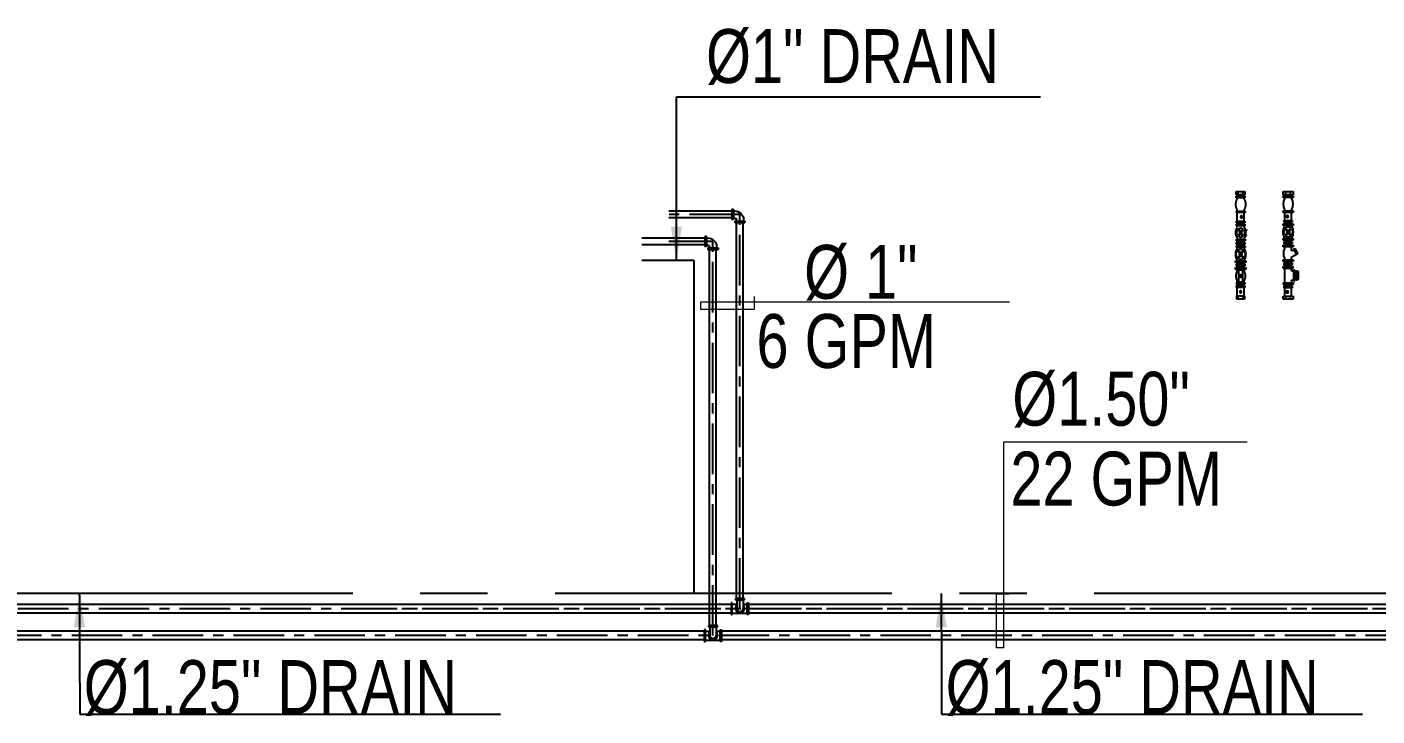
# Model space of a CAD drawing. Header units: millimetres. Extents: x -21221 to 1625077, y -149981 to 356550.
# Drawn here: x 1025095 to 1030103, y 212869 to 215427 of the extents above; entities that cross this region are included whole.
import ezdxf

# ---------------------------------------------------------------- set-up
doc = ezdxf.new("R2010")
doc.units = ezdxf.units.MM
doc.header["$LTSCALE"] = 1000
doc.header["$MEASUREMENT"] = 0
doc.linetypes.add('CENTER', pattern=[2, 1.25, -0.25, 0.25, -0.25])
doc.linetypes.add('HIDDEN2', pattern=[0.1875, 0.125, -0.0625])
doc.layers.get('0').update_dxf_attribs({"linetype": 'CONTINUOUS'})
for name, color, linetype in [('12-RETURN-PIPE', 12, 'CONTINUOUS'), ('4-DUCT-TEXT', 4, 'CONTINUOUS'), ('40-SUPPLY-PIPE', 40, 'CONTINUOUS'), ('44-DRAIN', 44, 'CENTER'), ('DIM-DPME-1-50', 10, 'CONTINUOUS')]:
    doc.layers.add(name, color=color, linetype=linetype)
doc.styles.add('DIM-DPME-1-50', font='romans.shx')
doc.styles.add('STENCIL', font='stencil.shx')
doc.dimstyles.new('ARROW', dxfattribs={"dimscale": 0, "dimtxt": 125, "dimasz": 125, "dimexe": 20, "dimexo": 20, "dimgap": 15, "dimtad": 1, "dimdec": 0, "dimzin": 1, "dimdsep": 46, "dimtxsty": 'DIM-DPME-1-50', "dimblk": 'DIM-DPME-1-50', "dimcen": 1.25, "dimdle": 250, "dimclrd": 33, "dimclre": 33, "dimclrt": 4, "dimadec": 0, "dimazin": 2, "dimtfac": 1, "dimtdec": 0, "dimtmove": 0, "dimatfit": 3, "dimfxl": 1, "dimtolj": 1, "dimtzin": 0, "dimarcsym": 0})

# ---------------------------------------------------------------- blocks, each defined once
blk = doc.blocks.new('m2#')
at = {"layer": '40-SUPPLY-PIPE'}
for p, q in [((-400, 18.4), (-387.8, 18.4)), ((-400, -18.4), (-400, 18.4)), ((-400, 8.9), (-387.8, 8.9)), ((-387.8, 18.4), (-387.8, -18.4)), ((-387.8, 12.3), (-357.4, 12.3)), ((-357.4, 14.8), (-351.3, 14.8)), ((-357.4, -14.8), (-357.4, 14.8)), ((-357.4, 9.7), (-351.3, 9.7)), ((-357.4, 2.9), (-351.3, 2.9)), ((-351.3, 14.8), (-351.3, -14.8)), ((-351.3, 12.3), (-345.2, 12.3)), ((-345.2, 18.4), (-345.2, -18.5)), ((-339.1, 18.4), (-345.2, 18.4)), ((-339.1, 18.4), (-339.1, -18.5)), ((-339.1, 12.3, 244060.2), (-284.3, 12.3, 244684.2)), ((-284.3, 18.4), (-284.3, -18.5)), ((-284.3, 18.4), (-278.2, 18.4)), ((-278.2, 18.4), (-278.2, -18.5)), ((-278.2, 12.3), (-272.1, 12.3)), ((-272.1, 14.8), (-266, 14.8)), ((-272.1, -14.8), (-272.1, 14.8)), ((-272.1, 9.7), (-266, 9.7)), ((-272.1, 2.9), (-266, 2.9)), ((-266, 14.8), (-266, -14.8)), ((-266, 12.3), (-259.9, 12.3)), ((-259.9, 18.4), (-253.8, 18.4)), ((-259.9, -18.4), (-259.9, 18.4)), ((-253.8, 18.4), (-253.8, -18.4)), ((-253.8, 12.3), (-247, 12.3)), ((-212.1, 12.3), (-205.1, 12.3)), ((-205.1, 18.4), (-199, 18.4)), ((-205.1, -18.4), (-205.1, 18.4)), ((-199, 18.4), (-199, -18.4)), ((-199, 12.3), (-192.9, 12.3)), ((-192.9, 14.8), (-186.8, 14.8)), ((-192.9, -14.8), (-192.9, 14.8)), ((-192.9, 9.7), (-186.8, 9.7)), ((-192.9, 2.9), (-186.8, 2.9)), ((-186.8, 14.8), (-186.8, -14.8)), ((-186.8, 12.3), (-180.7, 12.3)), ((-180.7, 18.4), (-174.6, 18.4)), ((-180.7, -18.4), (-180.7, 18.4)), ((-174.6, 18.4), (-174.6, -18.4)), ((-171.9, 12.3), (-174.6, 12.3)), ((-156.3, 1.3), (-164.7, 10.1)), ((-154.1, 3.4), (-162.5, 12.2)), ((-146.4, 3.4), (-138.1, 12.2)), ((-144.2, 1.3), (-135.8, 10.1)), ((-128.7, 12.3), (-125.9, 12.3)), ((-125.9, 18.4), (-119.8, 18.4)), ((-125.9, -18.4), (-125.9, 18.4)), ((-119.8, 18.4), (-119.8, -18.4)), ((-119.8, 12.3), (-113.7, 12.3)), ((-113.7, 14.8), (-107.6, 14.8)), ((-113.7, -14.8), (-113.7, 14.8)), ((-113.7, 9.7), (-107.6, 9.7)), ((-113.7, 2.9), (-107.6, 2.9)), ((-107.6, 14.8), (-107.6, -14.8)), ((-107.6, 12.3), (-77.2, 12.3)), ((-77.2, 18.4), (-71.1, 18.4)), ((-77.2, -18.4), (-77.2, 18.4)), ((-71.1, 18.4), (-71.1, -18.4)), ((-71.1, 12.3), (-67, 12.3)), ((-26.4, 12.3), (-22.3, 12.3)), ((-22.3, 18.4), (-16.2, 18.4)), ((-22.3, -18.4), (-22.3, 18.4)), ((-16.2, 18.4), (-16.2, -18.4)), ((-12.2, 12.3), (-16.2, 12.3)), ((-12.2, 18.4), (0, 18.4)), ((-12.2, -18.4), (-12.2, 18.4)), ((-12.2, 8.9), (0, 8.9)), ((0, 18.4), (0, -18.4)), ((-400, -8.9), (-387.8, -8.9)), ((-387.8, -18.4), (-400, -18.4)), ((-387.8, -12.3), (-357.4, -12.3)), ((-357.4, -9.7), (-351.3, -9.7)), ((-351.3, -14.8), (-357.4, -14.8)), ((-351.3, -12.3), (-345.2, -12.3)), ((-339.1, -18.5), (-345.2, -18.5)), ((-333, -12.4, 244623.2), (-339.1, -12.4, 244684.2)), ((-333, -20.7), (-290.3, -20.7)), ((-333, -20.7), (-333, -24.9)), ((-333, -24.9), (-290.3, -24.9)), ((-329.3, -33.5), (-329.3, -29.3)), ((-329.3, -29.3), (-294, -29.3)), ((-294, -33.5), (-329.3, -33.5)), ((-326.9, -18.1), (-326.9, -18.6)), ((-326.9, -18.5, 244623.2), (-326.9, -20.7, -60.9)), ((-326.9, -18.6), (-326.9, -20.7)), ((-326.9, -29.3), (-326.9, -24.9)), ((-326.9, -37.9), (-326.9, -33.5)), ((-326.9, -37.9), (-296.4, -37.9)), ((-324.3, -33.5), (-324.3, -29.3)), ((-311.7, -33.5), (-311.7, -29.3)), ((-299.1, -33.5), (-299.1, -29.3)), ((-296.5, -18.1), (-296.5, -18.6)), ((-296.5, -18.6), (-296.5, -20.7)), ((-296.4, -18.5, 244623.2), (-296.4, -20.7, -60.9)), ((-296.4, -29.3), (-296.4, -24.9)), ((-296.4, -37.9), (-296.4, -33.5)), ((-294, -29.3), (-294, -33.5)), ((-290.4, -12.4, 244623.2), (-284.3, -12.4, 244684.2)), ((-290.3, -20.7), (-290.3, -24.9)), ((-284.3, -18.5), (-278.2, -18.5)), ((-278.2, -12.3), (-272.1, -12.3)), ((-272.1, -9.7), (-266, -9.7)), ((-266, -14.8), (-272.1, -14.8)), ((-266, -12.3), (-259.9, -12.3)), ((-253.8, -18.4), (-259.9, -18.4)), ((-253.8, -12.3), (-243.9, -12.3)), ((-241.8, -13.6), (-231.9, -30.6)), ((-214, -20.3), (-234, -31.8)), ((-234, -31.8), (-231.6, -36)), ((-211.5, -24.5), (-231.6, -36)), ((-219.2, -16), (-216.1, -21.5)), ((-217.1, -12.3), (-205.1, -12.3)), ((-214, -20.3), (-211.5, -24.5)), ((-199, -18.4), (-205.1, -18.4)), ((-199, -12.3), (-192.9, -12.3)), ((-192.9, -9.7), (-186.8, -9.7)), ((-186.8, -14.8), (-192.9, -14.8)), ((-186.8, -12.3), (-180.7, -12.3)), ((-174.6, -18.4), (-180.7, -18.4)), ((-171.9, -12.3), (-174.6, -12.3)), ((-171.9, -12.3), (-174.6, -12.3)), ((-156.3, -1.3), (-164.7, -10.1)), ((-154.1, -3.4), (-162.4, -12.2)), ((-146.4, -3.4), (-138, -12.2)), ((-144.2, -1.3), (-135.8, -10.1)), ((-128.7, -12.3), (-125.9, -12.3)), ((-119.8, -18.4), (-125.9, -18.4)), ((-119.8, -12.3), (-113.7, -12.3)), ((-113.7, -9.7), (-107.6, -9.7)), ((-107.6, -14.8), (-113.7, -14.8)), ((-107.6, -12.3), (-77.2, -12.3)), ((-71.1, -18.4), (-77.2, -18.4)), ((-71.1, -12.3), (-67, -12.3)), ((-26.4, -12.3), (-22.3, -12.3)), ((-16.2, -18.4), (-22.3, -18.4)), ((-12.2, -12.3), (-16.2, -12.3)), ((-12.2, -8.9), (0, -8.9)), ((0, -18.4), (-12.2, -18.4))]:
    blk.add_line(p, q, dxfattribs=at)
at = {"layer": '40-SUPPLY-PIPE', "extrusion": (0, 0, -1)}
for centre, major_axis, ratio, start_param, end_param in [((-372.6, 2.9), (-2.76, 2.76), 1, 3.926991, 10.210176), ((-372.6, 2.9), (1.9, 1.9), 1, 2.35619449019092, 8.639379797370506), ((-229.5, -22.1), (-27.3, 27.3), 1, 0.316841, 1.253956), ((-150.3, -23.4), (-29.5, 29.5), 1, 0.241579, 1.329218), ((-150.3, 0), (19.4, 0), 0.776255, 2.409582, 3.873603), ((-150.3, -2.9), (-13.7, 13.7), 1, 0.105717, 1.464826), ((-150.3, 0), (7.36, 0), 0.303403, 2.541251, 3.741934), ((-150.2, 0), (-3.02, 3.02), 1, 3.926991, 10.210176), ((-150.3, -2.9), (-5.21, 5.21), 1, 0.237459, 1.333338), ((-150.3, 0), (7.36, 0), 0.303403, -0.600341, 0.600341), ((-150.3, 0), (19.4, 0), 0.77621, -0.73183, 0.73183), ((-92.4, 2.9), (-2.76, 2.76), 1, 3.926991, 10.210176), ((-92.4, 2.9), (1.9, 1.9), 1, 2.35619449019092, 8.639379797370506), ((-46.7, -24), (-29.5, 29.5), 1, 0.275873, 1.294923), ((-333, -18.5), (4.31, 4.31), 1, -0.785398, 0.785398), ((-290.4, -18.5), (-4.31, 4.31), 1, 5.497787, 7.068583), ((-243.9, -14.8), (-1.72, 1.72), 1, 0.785398, 1.832596), ((-217.1, -14.8), (-1.72, 1.72), 1, 4.974188, 7.068583), ((-150.3, 23.4), (-29.5, 29.5), 1, 3.383171, 4.47081), ((-150.3, 2.9), (13.7, 13.7), 1, 1.676368, 3.035623), ((-150.3, 2.9), (5.21, 5.21), 1, 1.808255, 2.904134), ((-46.7, 24), (-29.5, 29.5), 1, 3.417466, 4.436516)]:
    blk.add_ellipse(centre, major_axis=major_axis, ratio=ratio, start_param=start_param, end_param=end_param, dxfattribs=at)
blk = doc.blocks.new('m1#')
at = {"layer": '12-RETURN-PIPE', "linetype": 'HIDDEN2'}
for p, q in [((-400, 13.7), (-387.6, 13.7)), ((-400, -14.7), (-400, 13.7)), ((-400, 8.8), (-387.6, 8.8)), ((-387.6, 13.7), (-387.6, -14.7)), ((-387.6, 12.3), (-356.7, 12.3)), ((-356.7, 14.8), (-350.5, 14.8)), ((-356.7, -15.1), (-356.7, 14.8)), ((-356.7, 9.7), (-350.5, 9.7)), ((-350.5, 14.8), (-350.5, -15.1)), ((-350.5, 12.3), (-344.3, 12.3)), ((-344.3, 14.6), (-338.1, 14.6)), ((-344.3, -15.2), (-344.3, 14.6)), ((-338.1, 14.6), (-338.1, -15.2)), ((-338.1, 12.3), (-331.2, 12.3)), ((-335.1, 5.5), (-335.1, -5.8)), ((-294.6, 8.2), (-332.4, 8.2)), ((-295.7, 12.3), (-288.7, 12.3)), ((-291.8, -5.8), (-291.8, 5.5)), ((-288.7, 18.5), (-282.5, 18.5)), ((-288.7, -18.8), (-288.7, 18.5)), ((-282.5, 18.5), (-282.5, -18.8)), ((-282.5, 12.3), (-276.3, 12.3)), ((-276.3, 14.8), (-270.1, 14.8)), ((-276.3, -15.1), (-276.3, 14.8)), ((-276.3, 9.7), (-270.1, 9.7)), ((-270.1, 14.8), (-270.1, -15.1)), ((-270.1, 12.3), (-263.9, 12.3)), ((-263.9, 18.5), (-257.7, 18.5)), ((-263.9, -18.8), (-263.9, 18.5)), ((-257.7, 18.5), (-257.7, -18.8)), ((-254.9, 12.3), (-257.7, 12.3)), ((-239.2, 1.1), (-247.6, 10)), ((-236.9, 3.2), (-245.4, 12.2)), ((-229.1, 3.2), (-220.6, 12.2)), ((-226.8, 1.1), (-218.3, 10)), ((-211, 12.3), (-208.2, 12.3)), ((-208.2, 15.5), (-202.1, 15.5)), ((-208.2, -16.4), (-208.2, 15.5)), ((-202.1, 15.5), (-202.1, -16.4)), ((-202.1, 12.3), (-195.9, 12.3)), ((-195.9, 14.8), (-189.7, 14.8)), ((-195.9, -15.1), (-195.9, 14.8)), ((-195.9, 9.7), (-189.7, 9.7)), ((-189.7, 14.8), (-189.7, -15.1)), ((-189.7, 12.3), (-183.5, 12.3)), ((-183.5, 15.5), (-177.3, 15.5)), ((-183.5, -16.4), (-183.5, 15.5)), ((-177.3, 15.5), (-177.3, -16.4)), ((-173.6, 12.3), (-177.3, 12.3)), ((-158, 0.6), (-165.5, 8.5)), ((-156, 2.5), (-163.5, 10.4)), ((-149.1, 2.5), (-141.7, 10.4)), ((-147.1, 0.6), (-139.6, 8.5)), ((-131.5, 12.3), (-127.8, 12.3)), ((-127.8, 15.1), (-121.6, 15.1)), ((-127.8, -16), (-127.8, 15.1)), ((-121.6, 15.1), (-121.6, -16)), ((-121.6, 12.3), (-115.5, 12.3)), ((-115.5, 14.8), (-109.3, 14.8)), ((-115.5, -15.1), (-115.5, 14.8)), ((-115.5, 9.7), (-109.3, 9.7)), ((-109.3, 14.8), (-109.3, -15.1)), ((-109.3, 12.3), (-78.3, 12.3)), ((-78.3, 15.7), (-72.2, 15.7)), ((-78.3, -16.4), (-78.3, 15.7)), ((-72.2, 15.7), (-72.2, -16.4)), ((-72.2, 12.3), (-68, 12.3)), ((-26.8, 12.3), (-22.7, 12.3)), ((-22.7, 16.1), (-16.5, 16.1)), ((-22.7, -16.1), (-22.7, 16.1)), ((-16.5, 16.1), (-16.5, -16.1)), ((-12.4, 12.3), (-16.5, 12.3)), ((-12.4, 16.1), (0, 16.1)), ((-12.4, -16.1), (-12.4, 16.1)), ((-12.4, 8.8), (0, 8.8)), ((0, 16.1), (0, -16.1)), ((-400, -9.1), (-387.6, -9.1)), ((-387.6, -14.7), (-400, -14.7)), ((-387.6, -12.6), (-356.7, -12.6)), ((-356.7, -3.1), (-350.5, -3.1)), ((-356.7, -9.9), (-350.5, -9.9)), ((-350.5, -15.1), (-356.7, -15.1)), ((-350.5, -12.6), (-344.3, -12.6)), ((-338.1, -15.2), (-344.3, -15.2)), ((-338.1, -12.6), (-331.2, -12.6)), ((-332.4, -8.5), (-294.6, -8.5)), ((-295.7, -12.6), (-288.7, -12.6)), ((-282.5, -18.8), (-288.7, -18.8)), ((-282.5, -12.6), (-276.3, -12.6)), ((-276.3, -3.1), (-270.1, -3.1)), ((-276.3, -9.9), (-270.1, -9.9)), ((-270.1, -15.1), (-276.3, -15.1)), ((-270.1, -12.6), (-263.9, -12.6)), ((-257.7, -18.8), (-263.9, -18.8)), ((-254.9, -12.6), (-257.7, -12.6)), ((-254.9, -12.6), (-257.7, -12.6)), ((-239.2, -1.4), (-247.7, -10.3)), ((-236.9, -3.5), (-245.3, -12.4)), ((-229.1, -3.5), (-220.6, -12.5)), ((-226.8, -1.4), (-218.3, -10.3)), ((-211, -12.6), (-208.2, -12.6)), ((-202.1, -16.4), (-208.2, -16.4)), ((-202.1, -12.6), (-195.9, -12.6)), ((-195.9, -3.1), (-189.7, -3.1)), ((-195.9, -9.9), (-189.7, -9.9)), ((-189.7, -15.1), (-195.9, -15.1)), ((-189.7, -12.6), (-183.5, -12.6)), ((-177.3, -16.4), (-183.5, -16.4)), ((-173.3, -12.6), (-177.3, -12.6)), ((-158, -0.9), (-165.5, -8.7)), ((-163.9, -16.6), (-165.4, -21)), ((-165.4, -21), (-161.7, -21.8)), ((-160.2, -17.5), (-163.9, -16.6)), ((-156, -2.8), (-163.5, -10.6)), ((-161.7, -21.8), (-160.2, -17.5)), ((-149.1, -2.8), (-141.6, -10.7)), ((-147.1, -0.9), (-139.7, -8.7)), ((-146.3, -17.8), (-142.6, -16.9)), ((-144.8, -22), (-146.3, -17.8)), ((-141.1, -21.2), (-144.8, -22)), ((-142.6, -16.9), (-141.1, -21.2)), ((-131.5, -12.6), (-127.8, -12.6)), ((-121.6, -16), (-127.8, -16)), ((-121.6, -12.6), (-115.5, -12.6)), ((-115.5, -3.1), (-109.3, -3.1)), ((-115.5, -9.9), (-109.3, -9.9)), ((-109.3, -15.1), (-115.5, -15.1)), ((-109.3, -12.6), (-78.3, -12.6)), ((-72.2, -16.4), (-78.3, -16.4)), ((-72.2, -12.6), (-68, -12.6)), ((-26.8, -12.6), (-22.7, -12.6)), ((-16.5, -16.1), (-22.7, -16.1)), ((-12.4, -12.6), (-16.5, -12.6)), ((-12.4, -9.1), (0, -9.1)), ((0, -16.1), (-12.4, -16.1))]:
    blk.add_line(p, q, dxfattribs=at)
at = {"layer": '12-RETURN-PIPE', "linetype": 'HIDDEN2', "extrusion": (0, 0, -1)}
for centre, major_axis, ratio, start_param, end_param in [((-372.2, 0.1), (-2.81, 2.81), 1, 3.926991, 10.210176), ((-372.2, 0.1), (1.93, 1.93), 1, 2.356194490191319, 8.639379797370905), ((-332.4, 5.5), (-1.93, 1.93), 1, 5.497787, 7.068583), ((-313.4, -22.7), (-27.7, 27.7), 1, 0.316841, 1.253956), ((-313.5, -0.6), (-2.91, 2.91), 1, 3.926991, 10.210176), ((-313.5, -0.6), (-2.67, 2.67), 1, 3.926991, 10.210176), ((-294.6, 5.5), (1.93, 1.93), 1, -0.785398, 0.785398), ((-233, -24), (-30, 30), 1, 0.241579, 1.329218), ((-233, -0.1), (19.7, 0), 0.771363, 2.409582, 3.873603), ((-233, -3.1), (13.9, 13.9), 1, -1.465079, -0.10597), ((-233, -0.1), (7.48, 0), 0.28817, 2.541251, 3.741934), ((-233, -0.1), (-2.8, 2.8), 1, 3.926991, 10.210176), ((-233, -3.1), (-5.29, 5.29), 1, 0.237459, 1.333338), ((-233, -0.1), (7.48, 0), 0.28817, -0.600341, 0.600341), ((-233, -0.1), (-19.7, 0), 0.771317, 2.409763, 3.873423), ((-152.6, -25.1), (30.3, 30.3), 1, -1.297385, -0.273411), ((-152.6, -0.1), (17.4, 0), 0.740826, 2.409763, 3.873423), ((-152.6, -3.1), (12.3, 12.3), 1, -1.465225, -0.10597), ((-152.6, -0.1), (-6.6, 0), 0.19326, -0.600341, 0.600341), ((-152.6, -3.1), (-4.67, 4.67), 1, 0.237459, 1.333338), ((-152.6, 0), (-2.22, 2.22), 1, 3.926991, 10.210176), ((-152.6, -0.1), (-6.6, 0), 0.19326, 2.541251, 3.741934), ((-152.6, -0.1), (17.4, 0), 0.740878, -0.73201, 0.73201), ((-93.8, -3.1), (-2.81, 2.81), 1, 3.926991, 10.210176), ((-47.4, -24.6), (-29.9, 29.9), 1, 0.275873, 1.294923), ((-332.4, -5.8), (1.93, 1.93), 1, 2.356194, 3.926991), ((-313.4, 22.4), (-27.7, 27.7), 1, 3.458345, 4.395637), ((-294.6, -5.8), (1.93, 1.93), 1, 0.785398, 2.356194), ((-233, 23.7), (-30, 30), 1, 3.383171, 4.47081), ((-233, 2.9), (13.9, 13.9), 1, 1.676368, 3.035623), ((-233, 2.9), (-5.29, 5.29), 1, 3.379051, 4.47493), ((-151.7, 26.6), (-31.8, 31.8), 1, 4.202151, 4.436259), ((-152.6, 2.9), (-12.3, 12.3), 1, 3.24731, 4.606419), ((-152.3, 30.4), (-34.3, 34.3), 1, 3.803997, 4.090602), ((-152.6, 2.9), (4.67, 4.67), 1, 1.808255, 2.904134), ((-152.1, 24), (-29.7, 29.7), 1, 3.414587, 3.697543), ((-93.8, -3.1), (1.93, 1.93), 1, 2.356194490191319, 8.639379797370905), ((-47.4, 24.3), (29.9, 29.9), 1, 1.846669, 2.86572)]:
    blk.add_ellipse(centre, major_axis=major_axis, ratio=ratio, start_param=start_param, end_param=end_param, dxfattribs=at)
blk = doc.blocks.new('DIM-DPME-1-50')
at = {"layer": 'DIM-DPME-1-50', "color": 4}
blk.add_line((0, 100.001), (0, -100.001), dxfattribs=at)
at = {"layer": 'DIM-DPME-1-50', "color": 5}
blk.add_line((70.711, 70.711), (-70.711, -70.711), dxfattribs=at)
at = {"layer": 'DIM-DPME-1-50'}
blk.add_line((100.001, 0), (-100.001, 0), dxfattribs=at)
blk = doc.blocks.new('EL-90-25mm')
at = {"ltscale": 0.019}
for p, q in [((-27.6, -17.5, -41.1), (-27.6, 17.5)), ((-22.6, 17.5), (-27.6, 17.5)), ((-22.6, -17.5, -41.1), (-22.6, 17.5)), ((-17.6, 12.5, -41.1), (-22.6, 12.5)), ((-17.5, 27.3, -14.5), (17.5, 27.3, -14.5)), ((-17.5, 22.3, -14.5), (-17.5, 27.3, -14.5)), ((-17.5, 22.3, -14.5), (17.5, 22.3, -14.5)), ((-12.5, 17.3, -14.5), (-12.5, 22.3, -14.5)), ((12.5, 17.5, 200731.6), (12.5, 22.3, -64.5)), ((17.5, 22.3, -14.5), (17.5, 27.3, -14.5)), ((-22.6, -17.5, -41.1), (-27.6, -17.5, -41.1))]:
    blk.add_line(p, q, dxfattribs=at)
blk.add_line((-18.5, -12.5, -32.2), (-22.6, -12.5, -41.1))
for centre, radius, start, end in [((-17.8, 17.8, 401495.4), 30.3, 268.7093, 359.5429), ((-17.8, 17.8, -14.5), 5.3, 271.5729, 354.0548)]:
    blk.add_arc(centre, radius, start, end, dxfattribs=at)
blk = doc.blocks.new('TTT20')
for p, q in [((-14.4, 41.1), (-14.4, 45.1)), ((-14.4, 45.1), (13.6, 45.1)), ((13.6, 45.1), (13.6, 41.1)), ((-23, 32), (-27, 32)), ((-27, 32), (-27, -4)), ((-23, -4), (-23, 32)), ((-10.4, 27.9), (-23, 27.9)), ((16.8, 0, -23.6), (-23, 0, -23.6)), ((23, 0), (-23, 0)), ((13.6, 41.1), (-14.4, 41.1)), ((-10.4, 41.1), (-10.4, 15.4)), ((9.6, 41.1), (9.6, 15.4)), ((19.5, 27.9, -23.6), (9.6, 27.9, -23.6)), ((23, 27.9), (13.1, 27.9)), ((23, 32), (27, 32)), ((23, -4), (23, 32)), ((27, 32), (27, -4)), ((-27, -4), (-23, -4)), ((27, -4), (23, -4))]:
    blk.add_line(p, q)
at = {"extrusion": (0, 0, -1)}
for major_axis, ratio, start_param, end_param in [((-9.9, -9.9), 1, 3.151797, 7.843777), ((-7.07, 7.07), 0.999999, 2.356194, 5.497791)]:
    blk.add_ellipse((-0.4, 15.4), major_axis=major_axis, ratio=ratio, start_param=start_param, end_param=end_param, dxfattribs=at)

msp = doc.modelspace()

# ---------------------------------------------------------------- linework, layer by layer
at = {"layer": '12-RETURN-PIPE', "linetype": 'Continuous', "ltscale": 0.1}
for p, q in [((1027710.2, 214743.4), (1027475.9, 214743.4)), ((1027710.2, 214718.4), (1027475.9, 214718.4)), ((1027727.4, 213305.2), (1027727.4, 214701.6)), ((1027752.4, 213305.2), (1027752.4, 214701.6)), ((1027610.2, 214618.4), (1027375.9, 214618.4)), ((1027706.9, 213283.8, 63279.3), (1022756.6, 213283.8, 283681.4)), ((1031833.2, 213283.8, -3699.6), (1027771.9, 213283.8, 62223.5)), ((1027706.9, 213251.8, 63279.3), (1022756.6, 213251.8, 283681.4)), ((1031833.2, 213251.8, -3699.6), (1027771.9, 213251.8, 62223.5))]:
    msp.add_line(p, q, dxfattribs=at)
at = {"layer": '12-RETURN-PIPE', "color": 9, "linetype": 'CENTER', "ltscale": 0.15}
for p, q in [((1027739.9, 214730.9), (1027475.9, 214730.9)), ((1027739.9, 213267.8), (1027739.9, 214730.9)), ((1032148.6, 213267.8, -10443.5), (1019231.4, 213267.8, 197540)), ((1032168.6, 213267.8), (1026289, 213267.8))]:
    msp.add_line(p, q, dxfattribs=at)
at = {"layer": '40-SUPPLY-PIPE'}
for p, q in [((1027610.2, 214643.4), (1027375.9, 214643.4)), ((1027627.4, 213205.2), (1027627.4, 214601.6)), ((1027652.4, 213205.2), (1027652.4, 214601.6)), ((1027606.9, 213183.8), (1022656.8, 213183.8)), ((1031733.2, 213183.8), (1027671.9, 213183.8)), ((1027606.9, 213151.8), (1022656.8, 213151.8)), ((1031733.2, 213151.8), (1027671.9, 213151.8))]:
    msp.add_line(p, q, dxfattribs=at)
at = {"layer": '40-SUPPLY-PIPE', "color": 9, "linetype": 'CENTER', "ltscale": 0.15}
for p, q in [((1027639.9, 214630.9), (1027476.2, 214630.9)), ((1027639.9, 213167.8), (1027639.9, 214630.9)), ((1032048.6, 213167.8), (1021566.4, 213167.8))]:
    msp.add_line(p, q, dxfattribs=at)
at = {"layer": '40-SUPPLY-PIPE', "color": 33, "lineweight": 15, "elevation": 4.4}
msp.add_lwpolyline([(1028740.1, 214405.4), (1027593.4, 214405.4), (1027593.4, 214379.6), (1027793.4, 214379.6), (1027793.4, 214426.5)], dxfattribs=at)
at = {"layer": '40-SUPPLY-PIPE', "color": 33, "lineweight": 15}
msp.add_lwpolyline([(1029621.8, 213885.5), (1028717.2, 213885.5), (1028717.2, 213122.6), (1028691.5, 213122.6), (1028691.5, 213322.6), (1028738.4, 213322.6)], dxfattribs=at)
at = {"layer": '44-DRAIN'}
for p, q in [((1027376.6, 214561.1), (1027568.5, 214561.1)), ((1027376.6, 214561.1), (1027568.5, 214561.1)), ((1027568.5, 214561.1), (1027568.5, 213323.7)), ((1027568.5, 214561.1), (1027568.5, 213323.7)), ((1032304, 213323.7), (1019029.4, 213323.7, -9520.2)), ((1032304, 213323.7), (1019029.4, 213323.7, -9520.2))]:
    msp.add_line(p, q, dxfattribs=at)

# ---------------------------------------------------------------- block references
at = {"layer": '12-RETURN-PIPE', "linetype": 'Continuous', "ltscale": 0.1, "xscale": -1.073825103056151, "yscale": 1.073825103056151, "zscale": 1.073825103004665, "rotation": 180}
msp.add_blockref('EL-90-25mm', (1027739.9, 214730.9, 15.5), dxfattribs=at)
at = {"layer": '12-RETURN-PIPE', "linetype": 'Continuous', "ltscale": 0.1, "xscale": -1.20278889988549, "yscale": 1.202788899943698, "zscale": 1.202788899938182}
msp.add_blockref('TTT20', (1027739.4, 213251), dxfattribs=at)
at = {"layer": '4-DUCT-TEXT', "rotation": 90}
for name, p in [('m1#', (1029597.5, 214816.3)), ('m2#', (1029773.8, 214816.3))]:
    msp.add_blockref(name, p, dxfattribs=at)
at = {"layer": '40-SUPPLY-PIPE', "xscale": -1.073825103056151, "yscale": 1.073825103056151, "zscale": 1.073825103004665, "rotation": 180}
msp.add_blockref('EL-90-25mm', (1027639.9, 214630.9, 15.5), dxfattribs=at)
at = {"layer": '40-SUPPLY-PIPE', "xscale": -1.20278889988549, "yscale": 1.202788899943698, "zscale": 1.202788899938182}
msp.add_blockref('TTT20', (1027639.4, 213151), dxfattribs=at)

# ---------------------------------------------------------------- texts
at = {"layer": '40-SUPPLY-PIPE', "color": 4, "ltscale": 0.001, "style": 'STENCIL', "width": 0.8}
for s, p in [('%%C 1"', (1027978.2, 214418.2, 4.4)), ('6 GPM', (1027801.4, 214161.6, 4.4)), ('%%C1.50"', (1028750.5, 213947.2, 0)), ('22 GPM', (1028743.2, 213650.8, 0))]:
    msp.add_text(s, height=200, dxfattribs=at).set_placement(p)
at = {"layer": '44-DRAIN', "color": 4, "ltscale": 0.001, "style": 'STENCIL', "width": 0.8}
for s, p in [('%%C1" DRAIN', (1027614.4, 215219.2)), ('%%C1.25" DRAIN', (1025305.9, 212876.9)), ('%%C1.25" DRAIN', (1025305.9, 212876.9)), ('%%C1.25" DRAIN', (1028503.3, 212876.9))]:
    msp.add_text(s, height=200, dxfattribs=at).set_placement(p)

# ---------------------------------------------------------------- leaders
at = {"layer": '44-DRAIN', "ltscale": 0.001}
for points in [[(1027504.3, 214561.1), (1027504.3, 215168.2), (1028855.2, 215168.2)], [(1027504.3, 214561.1), (1027504.3, 215168.2), (1028855.2, 215168.2)], [(1025289.2, 213323.7), (1025290.9, 212876.9), (1026853, 212876.9)], [(1025289.2, 213323.7), (1025290.9, 212876.9), (1026853, 212876.9)], [(1028486.6, 213323.7), (1028488.3, 212876.9), (1030050.4, 212876.9)]]:
    msp.add_leader(points, dimstyle='ARROW', override={"dimscale": 1}, dxfattribs=at)

doc.saveas('drawing.dxf')
